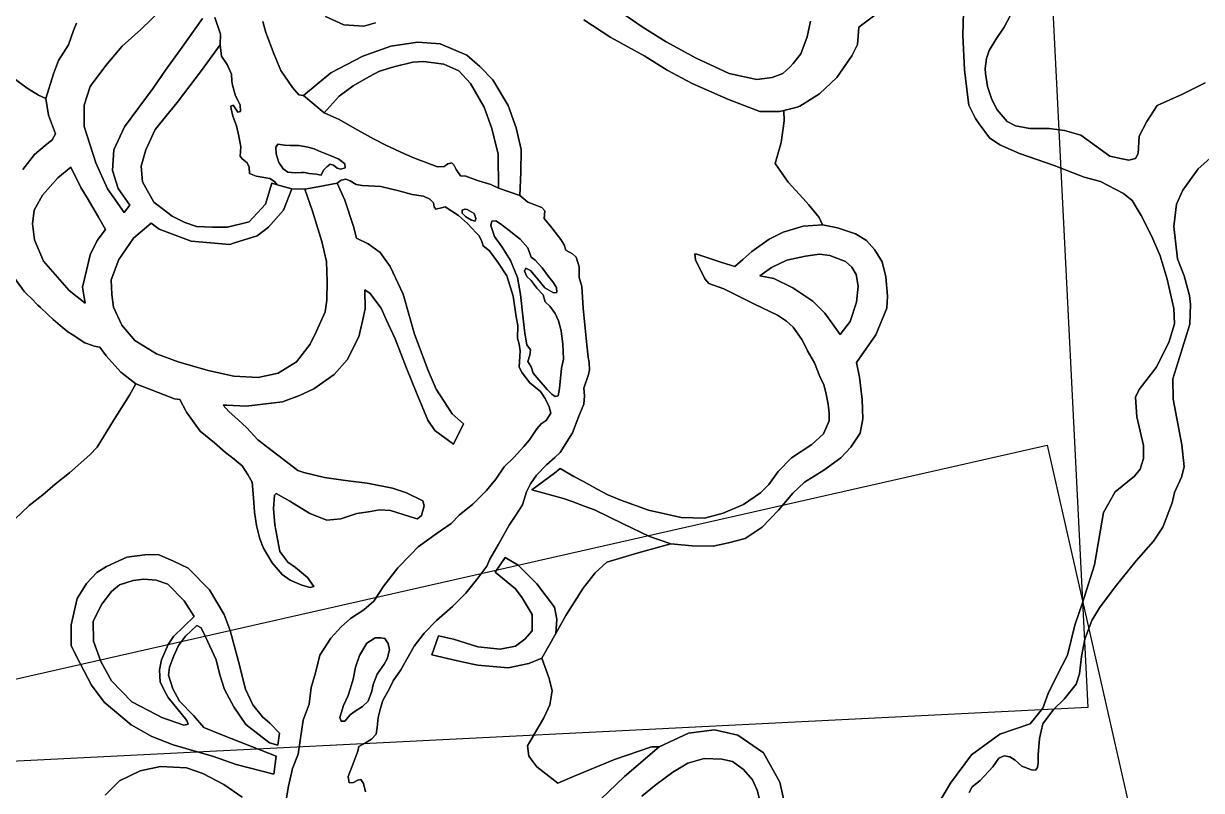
# Model space of a CAD drawing. Header units: inches. Extents: x 288635 to 1232953, y 676945 to 1655780.
# Drawn here: x 442772 to 476562, y 1092337 to 1114333 of the extents above; entities that cross this region are included whole.
import ezdxf

# ---------------------------------------------------------------- set-up
doc = ezdxf.new("R2010")
doc.units = ezdxf.units.IN
doc.header["$MEASUREMENT"] = 0
doc.layers.add('Images', color=7, linetype='Continuous')
picture_1 = doc.add_image_def('image9.jpg', size_in_pixel=(2577, 3745))
picture_2 = doc.add_image_def('image10.jpg', size_in_pixel=(2573, 3746))

msp = doc.modelspace()

# ---------------------------------------------------------------- linework, layer by layer
at = {"color": 1}
for points in [[(447072.2356, 1115077.4519), (446132.4337, 1114157.9701), (445599.0327, 1113685.5291), (445131.6717, 1113131.808), (444684.6308, 1112527.2868), (444511.9105, 1111993.8858), (444511.9105, 1111384.2845), (444847.1912, 1110337.8025), (445177.3918, 1109596.121), (445342.3593, 1109363.43), (445659.9928, 1108915.3996), (445822.2684, 1109122.7179), (445482.6158, 1109600.3543), (445323.8654, 1110114.7053), (445361.9655, 1110711.6065), (445666.7661, 1111372.0079), (446492.2678, 1112476.9101), (446841.5185, 1112991.2611), (447273.3193, 1113588.1623), (447901.9706, 1114477.1641)], [(447901.9706, 1114477.1641), (447273.3193, 1113588.1623), (446841.5185, 1112991.2611), (446492.2678, 1112476.9101), (445666.7661, 1111372.0079), (445361.9655, 1110711.6065), (445323.8654, 1110114.7053), (445482.6158, 1109600.3543), (445822.2684, 1109122.7179), (445659.9928, 1108915.3996), (445342.3593, 1109363.43), (445177.3918, 1109596.121), (444847.1912, 1110337.8025), (444511.9105, 1111384.2845), (444511.9105, 1111993.8858), (444684.6308, 1112527.2868), (445131.6717, 1113131.808), (445599.0327, 1113685.5291), (446132.4337, 1114157.9701), (447072.2356, 1115077.4519)], [(459687.934, 1114812.3849), (460513.4357, 1114236.6504), (461207.7037, 1113804.8495), (462062.8388, 1113339.1819), (462598.6494, 1113093.8997), (463015.3407, 1112903.1477), (463015.3407, 1112903.1477), (463811.2089, 1112725.3474), (464247.2431, 1112784.6142), (464556.2771, 1112898.9144), (464759.9931, 1113093.8997), (464852.611, 1113182.5483), (465068.5114, 1113461.9488), (465250.5451, 1113948.7831), (465347.912, 1114397.5174)], [(465347.912, 1114397.5174), (465250.5451, 1113948.7831), (465068.5114, 1113461.9488), (464852.611, 1113182.5483), (464759.9931, 1113093.8997), (464556.2771, 1112898.9144), (464247.2431, 1112784.6142), (463811.2089, 1112725.3474), (463015.3407, 1112903.1477), (462598.6494, 1113093.8997), (462062.8388, 1113339.1819), (461207.7037, 1113804.8495), (460513.4357, 1114236.6504), (459687.934, 1114812.3849)], [(448257.5713, 1114502.5641), (448421.1169, 1114028.4086), (448416.3216, 1113721.5126), (447876.5705, 1112984.9111), (447178.0691, 1112064.1592), (446549.4179, 1111295.8077), (446276.3673, 1110711.6065), (446149.3671, 1110241.7056), (446187.4672, 1109797.2047), (446504.9678, 1109213.0035), (447038.3689, 1108806.6027), (447400.3196, 1108628.8024), (447736.8703, 1108514.5021), (448194.0712, 1108489.1021), (448625.872, 1108495.4521), (449241.8233, 1108647.8524), (449711.7242, 1109155.8534), (449895.8746, 1109752.7546), (450048.123, 1109708.7717), (450467.3757, 1109587.6543), (450226.0752, 1108984.4031), (449800.6244, 1108489.1021), (449476.7737, 1108247.8016), (448825.7038, 1108043.0296), (448689.3722, 1108000.1511), (447578.1199, 1108089.0513), (446663.7181, 1108431.952), (446433.522, 1108609.3162), (445929.3391, 1108178.904), (445502.6183, 1107569.3027), (445284.1779, 1106985.1016), (445299.4179, 1106563.4607), (445350.218, 1106202.78), (445588.9785, 1105679.539), (445964.8992, 1105237.5781), (446584.6605, 1104861.6573), (447209.5017, 1104633.0569), (448068.0234, 1104384.1364), (448804.6249, 1104216.496), (449500.5863, 1104180.936), (450074.6274, 1104302.8562), (450597.8685, 1104627.9769), (450994.1093, 1105141.0579), (451176.9896, 1105511.8986), (451425.9101, 1106060.5397), (451475.0169, 1106395.1501), (451479.2502, 1106932.7845), (451462.3169, 1107512.7524), (451331.0833, 1108084.2535), (451055.9161, 1108947.8552), (450840.0156, 1109587.0898), (451216.7831, 1109650.59), (451767.1175, 1109752.1902), (451991.4846, 1109269.5892), (452241.2518, 1108511.821), (452318.4322, 1108180.3992), (452658.6593, 1108016.6259), (452999.02, 1107762.6254), (453288.5805, 1107366.3846), (453658.2934, 1106573.3772), (453989.6219, 1105420.7407), (454380.7827, 1104384.4186), (454609.3832, 1103845.9375), (455071.6641, 1103134.7361), (455391.7047, 1102855.3355), (455107.2242, 1102271.1344), (454573.8231, 1102662.2952), (454370.6227, 1102956.9357), (454040.422, 1103739.2573), (453761.0215, 1104445.3787), (453435.9008, 1105288.6604), (453171.7403, 1105847.4615), (453029.5, 1106167.5022), (452938.1836, 1106291.7524), (452719.6194, 1106589.143), (452562.9857, 1106691.484), (452571.4524, 1106153.8496), (452507.9523, 1105842.0993), (452391.1121, 1105344.2583), (452055.8314, 1104688.937), (451684.9907, 1104262.2161), (451095.7095, 1103855.8153), (450689.3087, 1103667.8549), (450201.6277, 1103484.9746), (449155.1456, 1103363.0543), (448602.0256, 1103384.3282), (448501.2908, 1103388.2026), (448662.8153, 1103210.3337), (448928.1798, 1102963.8703), (449171.5874, 1102747.1932), (449491.4466, 1102389.3857), (450644.6089, 1101510.544), (450812.2492, 1101459.7439), (451406.6104, 1101312.4236), (452011.1316, 1101226.0634), (452630.8929, 1101149.8633), (453352.2543, 1101002.543), (453754.2163, 1100876.5831), (454226.0161, 1100646.9423), (454261.5761, 1100504.702), (454190.456, 1100220.2214), (454068.5358, 1100128.7812), (454029.5313, 1100139.1824), (453839.9353, 1100189.7413), (453301.4542, 1100362.4617), (452981.4136, 1100387.8617), (452666.453, 1100331.9816), (452336.2523, 1100276.1015), (451873.9714, 1100128.7812), (451472.6506, 1100088.1411), (450984.9696, 1100276.1015), (450410.9284, 1100631.7022), (450014.6877, 1100850.1427), (449974.0476, 1100804.4226), (449938.4875, 1100423.4218), (449979.1276, 1099950.9809), (450126.4479, 1099194.0594), (450349.9683, 1098884.1787), (450573.4888, 1098726.6984), (450913.8494, 1098442.2179), (451101.8098, 1098183.1373), (450990.0496, 1098157.7373), (450756.3691, 1098223.7774), (450416.0085, 1098371.0977), (450187.408, 1098528.578), (449908.0074, 1098863.8587), (449659.0869, 1099285.4995), (449547.3267, 1099549.6601), (449450.8065, 1099935.7408), (449400.0064, 1100321.8216), (449364.4464, 1100728.2224), (449328.8863, 1101180.3433), (449212.046, 1101383.5437), (449044.4057, 1101642.6243), (448810.7252, 1101835.6646), (448566.8848, 1102033.785), (448251.9241, 1102303.0256), (447835.3633, 1102643.3863), (447444.2025, 1103186.9473), (447434.7738, 1103204.9804), (447256.7765, 1103545.4138), (447102.8215, 1103571.3348), (445991.2824, 1103996.9352), (445564.5616, 1104337.2959), (445142.2291, 1104799.2221), (444960.0404, 1105053.5773), (444797.4801, 1105078.9774), (444749.5358, 1105096.165), (444528.2395, 1105175.4976), (444164.0872, 1105413.1548), (444045.6385, 1105490.4582), (443823.3291, 1105675.7161), (443618.9177, 1105846.0589), (443458.8378, 1105997.2455), (443253.157, 1106191.4996), (443184.7584, 1106259.1297), (442998.9885, 1106442.8123), (442860.2934, 1106579.949), (442801.0361, 1106638.5405), (442489.1842, 1107054.343)], [(452867.3656, 1114352.7704), (452537.1649, 1114259.6368), (451961.4304, 1114293.5036), (451436.4961, 1114530.5707)], [(451436.4961, 1114530.5707), (451961.4304, 1114293.5036), (452537.1649, 1114259.6368), (452867.3656, 1114352.7704)], [(458840.419, 1114439.8508), (459622.7405, 1113931.8498), (460598.1025, 1113393.3687), (461233.1038, 1112997.1279), (461954.4652, 1112616.1271), (462990.7873, 1112153.8462), (463895.0291, 1111813.4855), (464458.9102, 1111813.4855), (464580.552, 1111843.343), (464594.3612, 1111544.4502), (464509.6944, 1110920.0323), (464329.7774, 1110316.7811), (464710.7781, 1109787.6134), (465139.9503, 1109311.6224), (465292.8626, 1109142.0287), (465599.7799, 1108771.6113), (465689.2703, 1108559.273), (465138.9359, 1108516.9396), (464562.1431, 1108352.8976), (464165.2673, 1108146.5222), (463667.8496, 1107791.9798), (463407.0519, 1107564.8335), (463175.7236, 1107363.354), (462806.9555, 1107475.026), (462090.674, 1107718.8665), (462029.7139, 1107723.9465), (462050.0339, 1107551.2261), (462314.1945, 1107012.7451), (462425.9547, 1106880.6648), (462857.7556, 1106728.2645), (463721.3573, 1106296.4636), (464396.9986, 1105966.263), (464661.1592, 1105793.5426), (464849.1195, 1105620.8223), (465103.1201, 1105270.3016), (465241.9196, 1104996.6875), (465265.3102, 1104950.5779), (465458.7208, 1104599.7402), (465611.1211, 1104208.5794), (465733.0413, 1103969.819), (465783.8414, 1103751.3785), (465854.9616, 1103416.0979), (465880.3616, 1103157.0173), (465880.3616, 1102938.5769), (465722.8813, 1102567.7362), (465387.6006, 1102262.9356), (464798.3194, 1101876.8548), (464422.3987, 1101480.614), (464153.1582, 1101109.7733), (463914.2213, 1100875.3167), (463422.0953, 1100541.941), (462840.0108, 1100293.2322), (462305.5514, 1100145.0652), (461638.8001, 1100160.9402), (460702.1732, 1100372.6073), (459908.4216, 1100658.3579), (459529.9719, 1100813.8121), (459227.9247, 1100978.6089), (458830.5054, 1101195.4407), (458559.2203, 1101343.4537), (458165.5195, 1101572.0542), (458004.2634, 1101440.5209), (457352.5415, 1100954.6918), (458262.71, 1100711.2747), (458509.4146, 1100621.161), (458882.4683, 1100484.8959), (459146.4201, 1100388.4824), (459977.2134, 1099986.3149), (460728.6316, 1099621.1892), (461337.1745, 1099409.5221), (460407.1445, 1099153.6066), (459508.5923, 1098885.382), (459173.3116, 1098576.9238), (458824.6197, 1098134.3533), (458328.4043, 1097356.5022), (458040.0935, 1096836.5318), (458066.5518, 1097249.2827), (458003.0517, 1097593.2417), (457495.0507, 1098265.2847), (456960.5913, 1098799.7441), (456590.1739, 1099016.7029), (456299.1316, 1098593.3687), (456881.2161, 1098122.4094), (457077.0082, 1097863.1172), (457362.7588, 1097386.8663), (457362.7588, 1096915.907), (457151.0917, 1096672.4898), (456881.2161, 1096471.4061), (456447.2986, 1096386.7393), (455807.0057, 1096455.5311), (455283.023, 1096620.9993), (455103.2126, 1096677.7815), (454674.5867, 1096767.74), (454484.0863, 1096222.6973), (455217.2992, 1096058.4576), (455663.6605, 1095958.4727), (455807.0057, 1095926.3634), (456669.549, 1095857.5716), (457267.5086, 1095979.2801), (457643.2177, 1096132.7388), (457845.6001, 1095545.9866), (457939.4787, 1095197.2947), (457872.4226, 1094794.9579), (457698.0766, 1094419.4435), (457228.6837, 1093614.7699), (457268.9174, 1093319.7229), (457496.9082, 1093011.2647), (458100.4135, 1092541.8718), (458569.8064, 1092743.0402), (459723.1719, 1093225.8443), (460782.6588, 1093587.9474), (461009.7678, 1093591.5062), (460014.9324, 1092734.2545), (459104.764, 1091866.4195)], [(464703.3585, 1091506.5854), (464470.5247, 1092575.5042), (463994.2737, 1093411.5892), (463264.0223, 1093919.5902), (462597.2709, 1094078.3405), (461845.8528, 1093983.0904), (461009.7678, 1093591.5062), (460782.6588, 1093587.9474), (459723.1719, 1093225.8443), (458569.8064, 1092743.0402), (458100.4135, 1092541.8718), (457496.9082, 1093011.2647), (457268.9174, 1093319.7229), (457228.6837, 1093614.7699), (457698.0766, 1094419.4435), (457872.4226, 1094794.9579), (457939.4787, 1095197.2947), (457845.6001, 1095545.9866), (457643.2177, 1096132.7388), (458040.0935, 1096836.5318), (458328.4043, 1097356.5022), (458824.6197, 1098134.3533), (459173.3116, 1098576.9238), (459508.5923, 1098885.382), (460407.1445, 1099153.6066), (461337.1745, 1099409.5221), (461951.009, 1099356.6053), (462559.5519, 1099346.0219), (462993.4694, 1099435.9805), (463469.7204, 1099562.9807), (463961.8464, 1099885.773), (464427.514, 1100372.6073), (464844.0395, 1100860.8528), (465179.3202, 1101175.8134), (465733.0413, 1101521.2541), (466215.6423, 1101876.8548), (466505.2029, 1102186.7354), (466769.3634, 1102582.9762), (466850.6435, 1102994.457), (466830.3235, 1103548.1781), (466749.0433, 1104193.3394), (466662.9389, 1104611.6818), (467223.8567, 1105405.4334), (467541.3574, 1106172.7266), (467551.9407, 1106516.6856), (467504.3156, 1107072.3117), (467398.4821, 1107500.9376), (467186.815, 1107855.4799), (466953.9812, 1108114.7721), (466636.4805, 1108305.2725), (466117.8962, 1108469.3145), (465689.2703, 1108559.273), (465599.7799, 1108771.6113), (465292.8626, 1109142.0287), (465139.9503, 1109311.6224), (464710.7781, 1109787.6134), (464329.7774, 1110316.7811), (464509.6944, 1110920.0323), (464594.3612, 1111544.4502), (464580.552, 1111843.343), (464962.3167, 1111937.0489), (465045.226, 1111967.8724), (465601.9125, 1112316.4065), (466099.7535, 1112783.7675), (466531.5544, 1113403.5287), (466699.1947, 1113728.6494), (466734.7548, 1114231.5704), (467305.0874, 1114657.2523)], [(467305.0874, 1114657.2523), (466734.7548, 1114231.5704), (466699.1947, 1113728.6494), (466531.5544, 1113403.5287), (466099.7535, 1112783.7675), (465601.9125, 1112316.4065), (465045.226, 1111967.8724), (464962.3167, 1111937.0489), (464580.552, 1111843.343), (464458.9102, 1111813.4855), (463895.0291, 1111813.4855), (462990.7873, 1112153.8462), (461954.4652, 1112616.1271), (461233.1038, 1112997.1279), (460598.1025, 1113393.3687), (459622.7405, 1113931.8498), (458840.419, 1114439.8508)], [(469735.7548, 1114660.1898), (469714.5881, 1114004.0218), (469767.5049, 1113009.1865), (469864.8718, 1112211.2015), (469886.0385, 1111988.9511), (470076.5389, 1111607.9503), (470185.9353, 1111458.2499), (470478.7063, 1111057.6159), (470775.0403, 1110856.5322), (471346.5414, 1110602.5317), (472341.3767, 1110263.8643), (473198.6284, 1109925.197), (473664.296, 1109798.1967), (474331.0474, 1109459.5294), (474574.4645, 1109258.4456), (474828.465, 1108824.5281), (475135.3823, 1108221.2769), (475378.7995, 1107670.9425), (475579.8832, 1107004.1911), (475770.3836, 1106157.5228), (475791.5503, 1105723.6052), (475622.2166, 1105183.8541), (475262.3826, 1104464.186), (474775.5483, 1103839.7681), (474669.7147, 1103617.5177), (474712.0481, 1103056.5999), (474902.5485, 1102231.0982), (474902.5485, 1101860.6808), (474807.2983, 1101553.7636), (474637.9646, 1101352.6798), (474087.6302, 1100897.5956), (473751.3152, 1100306.9721), (473496.5018, 1098804.9147), (473147.8099, 1097718.6053), (472933.2303, 1097074.8664), (472718.6507, 1096216.5479), (472423.6037, 1095639.8651), (472168.7904, 1095116.8273), (472007.8557, 1094701.0793), (471645.7525, 1094245.0976), (470774.0228, 1093950.0506), (469969.3492, 1093359.9566), (469365.844, 1092541.8718), (469003.7409, 1091938.3665)], [(469003.7409, 1091938.3665), (469365.844, 1092541.8718), (469969.3492, 1093359.9566), (470774.0228, 1093950.0506), (471645.7525, 1094245.0976), (472007.8557, 1094701.0793), (472168.7904, 1095116.8273), (472423.6037, 1095639.8651), (472718.6507, 1096216.5479), (472933.2303, 1097074.8664), (473147.8099, 1097718.6053), (473496.5018, 1098804.9147), (473751.3152, 1100306.9721), (474087.6302, 1100897.5956), (474637.9646, 1101352.6798), (474807.2983, 1101553.7636), (474902.5485, 1101860.6808), (474902.5485, 1102231.0982), (474712.0481, 1103056.5999), (474669.7147, 1103617.5177), (474775.5483, 1103839.7681), (475262.3826, 1104464.186), (475622.2166, 1105183.8541), (475791.5503, 1105723.6052), (475770.3836, 1106157.5228), (475579.8832, 1107004.1911), (475378.7995, 1107670.9425), (475135.3823, 1108221.2769), (474828.465, 1108824.5281), (474574.4645, 1109258.4456), (474331.0474, 1109459.5294), (473664.296, 1109798.1967), (473198.6284, 1109925.197), (472341.3767, 1110263.8643), (471346.5414, 1110602.5317), (470775.0403, 1110856.5322), (470478.7063, 1111057.6159), (470185.9353, 1111458.2499), (470076.5389, 1111607.9503), (469886.0385, 1111988.9511), (469864.8718, 1112211.2015), (469767.5049, 1113009.1865), (469714.5881, 1114004.0218), (469735.7548, 1114660.1898)], [(476664.9232, 1112630.7423), (476014.6819, 1112305.6217), (475293.3205, 1111985.581), (474993.5999, 1111523.3001), (474775.1595, 1111101.6593), (474749.7594, 1110603.8183), (474668.4793, 1110466.658), (474668.4793, 1110466.658), (474480.5189, 1110410.7779), (474292.5585, 1110451.418), (473931.8778, 1110527.6181), (473555.957, 1110801.9387), (473103.8361, 1111127.0593), (472636.4752, 1111264.2196), (472194.5143, 1111320.0997), (471635.7132, 1111325.1797), (471224.2324, 1111396.2999), (470985.4719, 1111523.3001), (470706.0713, 1111853.5008), (470553.671, 1112158.3014), (470426.6708, 1112529.1421), (470365.7106, 1112905.0629), (470355.4461, 1113046.7127), (470392.3807, 1113330.3021), (470468.5809, 1113558.9025), (470666.7013, 1113878.9432), (470905.4617, 1114229.4639), (471083.2621, 1114569.8245)], [(471083.2621, 1114569.8245), (470905.4617, 1114229.4639), (470666.7013, 1113878.9432), (470468.5809, 1113558.9025), (470392.3807, 1113330.3021), (470355.4461, 1113046.7127), (470365.7106, 1112905.0629), (470426.6708, 1112529.1421), (470553.671, 1112158.3014), (470706.0713, 1111853.5008), (470985.4719, 1111523.3001), (471224.2324, 1111396.2999), (471635.7132, 1111325.1797), (472194.5143, 1111320.0997), (472636.4752, 1111264.2196), (473103.8361, 1111127.0593), (473555.957, 1110801.9387), (473931.8778, 1110527.6181), (474292.5585, 1110451.418), (474480.5189, 1110410.7779), (474668.4793, 1110466.658), (474749.7594, 1110603.8183), (474775.1595, 1111101.6593), (474993.5999, 1111523.3001), (475293.3205, 1111985.581), (476014.6819, 1112305.6217), (476664.9232, 1112630.7423)], [(444293.47, 1114340.8505), (444207.1099, 1114132.57), (444059.7896, 1113726.1692), (443775.309, 1113268.9683), (443627.9887, 1112893.0476), (443409.1979, 1112187.7743), (443195.8375, 1112279.2144), (442870.7169, 1112482.4148), (442401.6692, 1112829.9788)], [(442747.696, 1110142.9008), (443085.626, 1110577.2151), (443388.8779, 1110831.4115), (443592.0783, 1110999.0519), (443688.5985, 1111171.7722), (443485.4565, 1111702.7116), (443409.1979, 1112187.7743), (443627.9887, 1112893.0476), (443775.309, 1113268.9683), (444059.7896, 1113726.1692), (444207.1099, 1114132.57), (444293.47, 1114340.8505)], [(452580.0332, 1092292.2951), (452524.153, 1092536.1356), (452447.9529, 1092652.9758), (452361.5927, 1092632.6558), (452234.5925, 1092566.6157), (452112.6722, 1092551.3756), (452087.2722, 1092739.336), (452244.7525, 1093160.9769), (452356.5127, 1093465.7775), (452386.9928, 1093592.7777), (452585.1132, 1093699.4579), (452757.8335, 1093811.2182), (452884.8338, 1093953.4584), (452920.3938, 1094146.4988), (452940.7139, 1094430.9794), (453011.834, 1094695.1399), (453082.9542, 1094913.5804), (453260.7545, 1095238.701), (453372.5147, 1095482.5415), (453590.9552, 1095797.5021), (453977.0359, 1096478.2235), (454261.5165, 1096843.9842), (454617.1172, 1097209.745), (455079.3982, 1097616.1458), (455460.3989, 1097997.1465), (455805.8396, 1098423.8674), (456059.8401, 1098769.3081), (456151.2803, 1098972.5085), (456384.9608, 1099383.9893), (456705.0014, 1099947.8704), (456908.2018, 1100262.8311), (457086.0022, 1100526.9916), (457202.8424, 1100902.9123), (457314.6026, 1101131.5128), (457482.243, 1101375.3533), (457771.8035, 1101675.0739), (458010.564, 1101888.4343), (458162.9643, 1102025.5946), (458523.645, 1102594.5557), (458698.0587, 1103074.024), (458840.299, 1103414.3847), (458865.6991, 1103653.1452), (458845.379, 1103876.6656), (458982.5393, 1104267.8264), (459002.8593, 1104404.9867), (458997.7793, 1104613.2671), (458972.3793, 1104760.5874), (458931.7392, 1105121.2681), (458891.0991, 1105502.2689), (458825.059, 1106172.8302), (458789.4989, 1106787.5114), (458708.2187, 1107051.672), (458713.2988, 1107356.4726), (458626.9386, 1107635.8731), (458520.2584, 1107727.3133), (458327.218, 1107828.9135), (458276.4179, 1107986.3938), (458184.9777, 1108138.7942), (457925.8972, 1108474.0748), (457707.4567, 1108743.3154), (457727.7768, 1108956.6758), (457641.4166, 1109058.276), (457235.0158, 1109205.5963), (457007.636, 1109398.7886), (457034.0943, 1110070.8316), (457044.6777, 1110716.4162), (456901.8024, 1111340.8341), (456674.2603, 1111986.4187), (456229.7594, 1112721.9619), (455864.6337, 1113097.671), (455483.6329, 1113425.7549), (454721.6314, 1113753.8389), (454086.6301, 1113796.1724), (453303.4619, 1113679.7555), (452504.4186, 1113394.0049), (451588.9584, 1112923.0456), (450800.4985, 1112272.1693), (450664.2343, 1112292.4786), (450490.6673, 1112499.9123), (450147.7666, 1112982.5133), (449961.4996, 1113443.9475), (449724.4324, 1114074.7155), (449639.7656, 1114392.2161)], [(442401.6692, 1112829.9788), (442870.7169, 1112482.4148), (443195.8375, 1112279.2144), (443409.1979, 1112187.7743), (443485.4565, 1111702.7116), (443688.5985, 1111171.7722), (443592.0783, 1110999.0519), (443388.8779, 1110831.4115), (443085.626, 1110577.2151), (442747.696, 1110142.9008)], [(469901.3509, 1092274.2134), (469983.9011, 1092439.3137), (470212.5016, 1092623.4641), (470574.4523, 1093010.8148), (470752.2526, 1093258.4653), (470898.3029, 1093328.3155), (471063.4033, 1093296.5654), (471222.1536, 1093207.6652), (471406.304, 1093029.8649), (471685.7045, 1092928.2647), (471800.0047, 1092921.9147), (471857.1549, 1092998.1148), (471876.2049, 1093118.765), (471882.5549, 1093360.0655), (471920.655, 1093829.9665), (472009.5552, 1094249.0673), (472314.3558, 1094655.4681), (472623.2712, 1094955.121), (472971.9631, 1095384.2802), (473065.8417, 1095679.3272), (473119.4866, 1096175.5426), (473213.3652, 1096671.758), (473414.5336, 1097208.2071), (473642.5244, 1097570.3102), (474085.0949, 1098173.8154), (474688.6001, 1098924.8441), (475184.8155, 1099488.1157), (475453.04, 1099890.4525), (475721.2646, 1100587.8362), (475788.3207, 1100882.8832), (475989.4891, 1101325.4537), (476069.9565, 1101620.5007), (475997.7407, 1102247.2638), (475752.2069, 1103561.7164), (475741.6235, 1104143.8009), (475985.0407, 1104905.8025), (476228.4578, 1105710.1374), (476249.6245, 1106271.0552), (476217.8745, 1106535.6391), (476069.7075, 1107096.5569), (475879.2071, 1107583.3912), (475773.3736, 1108514.7264), (475847.4571, 1109149.7276), (476027.3741, 1109551.8951), (476471.875, 1110165.7297), (476884.6258, 1110536.1471)], [(476884.6258, 1110536.1471), (476471.875, 1110165.7297), (476027.3741, 1109551.8951), (475847.4571, 1109149.7276), (475773.3736, 1108514.7264), (475879.2071, 1107583.3912), (476069.7075, 1107096.5569), (476217.8745, 1106535.6391), (476249.6245, 1106271.0552), (476228.4578, 1105710.1374), (475985.0407, 1104905.8025), (475741.6235, 1104143.8009), (475752.2069, 1103561.7164), (475997.7407, 1102247.2638), (476069.9565, 1101620.5007), (475989.4891, 1101325.4537), (475788.3207, 1100882.8832), (475721.2646, 1100587.8362), (475453.04, 1099890.4525), (475184.8155, 1099488.1157), (474688.6001, 1098924.8441), (474085.0949, 1098173.8154), (473642.5244, 1097570.3102), (473414.5336, 1097208.2071), (473213.3652, 1096671.758), (473119.4866, 1096175.5426), (473065.8417, 1095679.3272), (472971.9631, 1095384.2802), (472623.2712, 1094955.121), (472314.3558, 1094655.4681), (472009.5552, 1094249.0673), (471920.655, 1093829.9665), (471882.5549, 1093360.0655), (471876.2049, 1093118.765), (471857.1549, 1092998.1148), (471800.0047, 1092921.9147), (471685.7045, 1092928.2647), (471406.304, 1093029.8649), (471222.1536, 1093207.6652), (471063.4033, 1093296.5654), (470898.3029, 1093328.3155), (470752.2526, 1093258.4653), (470574.4523, 1093010.8148), (470212.5016, 1092623.4641), (469983.9011, 1092439.3137), (469901.3509, 1092274.2134)], [(442518.2093, 1100118.4599), (442927.9404, 1100510.7556), (443320.7453, 1100815.2166), (443677.6613, 1101120.9935), (444093.6546, 1101444.5439), (444675.5598, 1101959.8511), (444878.7602, 1102183.3716), (445356.2812, 1102950.4531), (445813.4821, 1103676.8946), (445991.2824, 1103996.9352), (447102.8215, 1103571.3348), (447256.7765, 1103545.4138), (447434.7738, 1103204.9804), (447444.2025, 1103186.9473), (447835.3633, 1102643.3863), (448251.9241, 1102303.0256), (448566.8848, 1102033.785), (448810.7252, 1101835.6646), (449044.4057, 1101642.6243), (449212.046, 1101383.5437), (449328.8863, 1101180.3433), (449364.4464, 1100728.2224), (449400.0064, 1100321.8216), (449450.8065, 1099935.7408), (449547.3267, 1099549.6601), (449659.0869, 1099285.4995), (449908.0074, 1098863.8587), (450187.408, 1098528.578), (450416.0085, 1098371.0977), (450756.3691, 1098223.7774), (450990.0496, 1098157.7373), (451101.8098, 1098183.1373), (450913.8494, 1098442.2179), (450573.4888, 1098726.6984), (450349.9683, 1098884.1787), (450126.4479, 1099194.0594), (449979.1276, 1099950.9809), (449938.4875, 1100423.4218), (449974.0476, 1100804.4226), (450014.6877, 1100850.1427), (450410.9284, 1100631.7022), (450984.9696, 1100276.1015), (451472.6506, 1100088.1411), (451873.9714, 1100128.7812), (452336.2523, 1100276.1015), (452666.453, 1100331.9816), (452981.4136, 1100387.8617), (453301.4542, 1100362.4617), (453839.9353, 1100189.7413), (454029.5313, 1100139.1824), (454068.5358, 1100128.7812), (454190.456, 1100220.2214), (454261.5761, 1100504.702), (454226.0161, 1100646.9423), (453754.2163, 1100876.5831), (453352.2543, 1101002.543), (452630.8929, 1101149.8633), (452011.1316, 1101226.0634), (451406.6104, 1101312.4236), (450812.2492, 1101459.7439), (450644.6089, 1101510.544), (449491.4466, 1102389.3857), (449171.5874, 1102747.1932), (448928.1798, 1102963.8703), (448662.8153, 1103210.3337), (448501.2908, 1103388.2026), (448602.0256, 1103384.3282), (449155.1456, 1103363.0543), (450201.6277, 1103484.9746), (450689.3087, 1103667.8549), (451095.7095, 1103855.8153), (451684.9907, 1104262.2161), (452055.8314, 1104688.937), (452391.1121, 1105344.2583), (452507.9523, 1105842.0993), (452571.4524, 1106153.8496), (452562.9857, 1106691.484), (452719.6194, 1106589.143), (452938.1836, 1106291.7524), (453029.5, 1106167.5022), (453171.7403, 1105847.4615), (453435.9008, 1105288.6604), (453761.0215, 1104445.3787), (454040.422, 1103739.2573), (454370.6227, 1102956.9357), (454573.8231, 1102662.2952), (455107.2242, 1102271.1344), (455391.7047, 1102855.3355), (455071.6641, 1103134.7361), (454609.3832, 1103845.9375), (454380.7827, 1104384.4186), (453989.6219, 1105420.7407), (453658.2934, 1106573.3772), (453288.5805, 1107366.3846), (452999.02, 1107762.6254), (452658.6593, 1108016.6259), (452318.4322, 1108180.3992), (452241.2518, 1108511.821), (451991.4846, 1109269.5892), (451767.1175, 1109752.1902), (451879.2034, 1109841.3737), (452014.6704, 1109866.7737), (452137.4373, 1109824.4403), (452311.0043, 1109718.6068), (452484.5713, 1109684.74), (453017.9724, 1109655.1066), (453541.8484, 1109530.7169), (453917.7692, 1109434.1967), (454242.8898, 1109383.3966), (454425.7702, 1109291.9565), (454527.3704, 1109195.4363), (454552.7704, 1109078.596), (454552.7704, 1109078.596), (454598.4905, 1109012.5559), (454761.0508, 1109048.116), (454862.6511, 1109078.596), (455248.7318, 1108824.5955), (455502.7323, 1108595.9951), (455751.6528, 1108331.8345), (455839.6168, 1108243.0917), (455919.2932, 1108082.914), (455954.8532, 1107955.9138), (456142.8136, 1107813.6735), (456396.8141, 1107463.1528), (456635.5746, 1107092.3121), (456813.375, 1106518.2709), (456904.8151, 1105918.8297), (456955.6152, 1105674.9892), (456940.3752, 1105309.2285), (456986.0953, 1105136.5081), (457016.5754, 1104943.4678), (457006.4153, 1104796.1475), (456991.1753, 1104481.1868), (457072.4555, 1104313.5465), (457295.9759, 1104023.9859), (457605.8565, 1103780.1454), (457732.8568, 1103576.945), (457849.697, 1103338.1846), (457900.4971, 1103155.3042), (457761.6435, 1102945.0764), (457619.4032, 1102848.5562), (457497.483, 1102711.396), (457284.1226, 1102396.4353), (457126.6422, 1102203.3949), (456832.0017, 1101888.4343), (456562.7611, 1101619.1938), (456324.0006, 1101263.5931), (456054.7601, 1100943.5524), (455658.5193, 1100547.3116), (455272.4385, 1100232.351), (455038.7581, 1099993.5905), (454632.3573, 1099719.27), (454093.8762, 1099323.0292), (453875.4357, 1099094.4287), (453509.675, 1098718.508), (453108.3542, 1098205.427), (452823.8736, 1097763.4661), (452534.3131, 1097519.6256), (452153.3123, 1097270.7051), (451884.0718, 1097031.9446), (451589.4312, 1096706.824), (451274.4705, 1096214.063), (451142.3903, 1095711.142), (451025.55, 1095289.5011), (450964.5899, 1094811.9802), (450796.9496, 1094349.6992), (450700.4294, 1093704.5379), (450649.6293, 1093374.3373), (450487.069, 1092967.9365), (450370.2287, 1092454.8555), (450253.3885, 1091789.3741)], [(442489.1842, 1107054.343), (442801.0361, 1106638.5405), (442860.2934, 1106579.949), (442998.9885, 1106442.8123), (443184.7584, 1106259.1297), (443253.157, 1106191.4996), (443458.8378, 1105997.2455), (443618.9177, 1105846.0589), (443823.3291, 1105675.7161), (444045.6385, 1105490.4582), (444164.0872, 1105413.1548), (444528.2395, 1105175.4976), (444749.5358, 1105096.165), (444797.4801, 1105078.9774), (444960.0404, 1105053.5773), (445142.2291, 1104799.2221), (445564.5616, 1104337.2959), (445991.2824, 1103996.9352), (445813.4821, 1103676.8946), (445356.2812, 1102950.4531), (444878.7602, 1102183.3716), (444675.5598, 1101959.8511), (444093.6546, 1101444.5439), (443677.6613, 1101120.9935), (443320.7453, 1100815.2166), (442927.9404, 1100510.7556), (442518.2093, 1100118.4599)], [(459104.764, 1091866.4195), (460014.9324, 1092734.2545), (461009.7678, 1093591.5062), (461845.8528, 1093983.0904), (462597.2709, 1094078.3405), (463264.0223, 1093919.5902), (463994.2737, 1093411.5892), (463994.2737, 1093411.5892), (464470.5247, 1092575.5042), (464703.3585, 1091506.5854)], [(463904.5269, 1092006.5431), (463818.1667, 1092341.8237), (463681.0064, 1092641.5443), (463427.0059, 1092941.2649), (463106.9653, 1093169.8654), (462802.1647, 1093235.9055), (462294.1637, 1093251.1456), (461831.8827, 1093119.0653), (461395.0019, 1092865.0648), (460922.5609, 1092509.4641), (460511.0801, 1092169.1034)], [(460511.0801, 1092169.1034), (460922.5609, 1092509.4641), (461395.0019, 1092865.0648), (461831.8827, 1093119.0653), (462294.1637, 1093251.1456), (462802.1647, 1093235.9055), (463106.9653, 1093169.8654), (463427.0059, 1092941.2649), (463681.0064, 1092641.5443), (463818.1667, 1092341.8237), (463904.5269, 1092006.5431)], [(445114.6333, 1092204.3105), (445521.0341, 1092615.7913), (446120.4753, 1092895.1918), (446699.5964, 1093022.1921), (447441.2779, 1092981.552), (447918.7989, 1092818.9917), (448518.2401, 1092509.1111), (449041.4811, 1092143.3503)], [(449041.4811, 1092143.3503), (448518.2401, 1092509.1111), (447918.7989, 1092818.9917), (447441.2779, 1092981.552), (446699.5964, 1093022.1921), (446120.4753, 1092895.1918), (445521.0341, 1092615.7913), (445114.6333, 1092204.3105)]]:
    msp.add_lwpolyline(points, dxfattribs=at)
at = {"color": 1, "ltscale": 3}
for points in [[(450253.3885, 1091789.3741), (450370.2287, 1092454.8555), (450487.069, 1092967.9365), (450649.6293, 1093374.3373), (450700.4294, 1093704.5379), (450796.9496, 1094349.6992), (450964.5899, 1094811.9802), (451025.55, 1095289.5011), (451142.3903, 1095711.142), (451274.4705, 1096214.063), (451589.4312, 1096706.824), (451884.0718, 1097031.9446), (452153.3123, 1097270.7051), (452534.3131, 1097519.6256), (452823.8736, 1097763.4661), (453108.3542, 1098205.427), (453509.675, 1098718.508), (453875.4357, 1099094.4287), (454093.8762, 1099323.0292), (454632.3573, 1099719.27), (455038.7581, 1099993.5905), (455272.4385, 1100232.351), (455658.5193, 1100547.3116), (456054.7601, 1100943.5524), (456324.0006, 1101263.5931), (456562.7611, 1101619.1938), (456832.0017, 1101888.4343), (457126.6422, 1102203.3949), (457284.1226, 1102396.4353), (457497.483, 1102711.396), (457619.4032, 1102848.5562), (457761.6435, 1102945.0764), (457900.4971, 1103155.3042), (457849.697, 1103338.1846), (457732.8568, 1103576.945), (457605.8565, 1103780.1454), (457295.9759, 1104023.9859), (457072.4555, 1104313.5465), (456991.1753, 1104481.1868), (457006.4153, 1104796.1475), (457016.5754, 1104943.4678), (456986.0953, 1105136.5081), (456940.3752, 1105309.2285), (456955.6152, 1105674.9892), (456904.8151, 1105918.8297), (456813.375, 1106518.2709), (456635.5746, 1107092.3121), (456396.8141, 1107463.1528), (456142.8136, 1107813.6735), (455954.8532, 1107955.9138), (455919.2932, 1108082.914), (455839.6168, 1108243.0917), (455751.6528, 1108331.8345), (455502.7323, 1108595.9951), (455248.7318, 1108824.5955), (454862.6511, 1109078.596), (454761.0508, 1109048.116), (454598.4905, 1109012.5559), (454552.7704, 1109078.596), (454527.3704, 1109195.4363), (454425.7702, 1109291.9565), (454242.8898, 1109383.3966), (453917.7692, 1109434.1967), (453541.8484, 1109530.7169), (453017.9724, 1109655.1066), (452484.5713, 1109684.74), (452311.0043, 1109718.6068), (452137.4373, 1109824.4403), (452014.6704, 1109866.7737), (451879.2034, 1109841.3737), (451767.1175, 1109752.1902), (451216.7831, 1109650.59), (450840.0156, 1109587.0898), (450467.3757, 1109587.6543), (450048.123, 1109708.7717), (449969.9663, 1109803.2736), (449834.4993, 1109892.1738), (449440.7985, 1109959.9072), (449254.5315, 1110031.874), (449241.8315, 1110209.6744), (449182.5647, 1110336.6747), (449042.8644, 1110450.9749), (448983.5976, 1110527.175), (449004.7643, 1110798.1089), (448949.7309, 1111102.9095), (448877.7641, 1111395.0101), (448771.9305, 1111674.4107), (448725.3638, 1111886.0778), (448721.1304, 1111962.2779), (448780.3972, 1111987.678), (448920.0975, 1111792.9442), (448996.2977, 1111805.6443), (448987.831, 1112004.6113), (448848.1307, 1112258.6118), (448767.6972, 1112563.4124), (448742.2971, 1112681.946), (448733.8305, 1112880.9131), (448615.2969, 1113156.0803), (448450.1966, 1113393.1474), (448416.3216, 1113721.5126), (448421.1169, 1114028.4086), (448257.5713, 1114502.5641)], [(449639.7656, 1114392.2161), (449724.4324, 1114074.7155), (449961.4996, 1113443.9475), (450147.7666, 1112982.5133), (450490.6673, 1112499.9123), (450664.2343, 1112292.4786), (450800.4985, 1112272.1693), (451398.4581, 1111769.46), (451824.17, 1111585.5105), (452272.9042, 1111323.0433), (452814.772, 1111022.476), (453161.906, 1110840.4423), (453704.4087, 1110592.4391), (453983.8093, 1110470.5188), (454644.2106, 1110221.5983), (454842.331, 1110236.8383), (454938.8512, 1110313.0385), (455060.7714, 1110333.3585), (455116.6516, 1110277.4784), (455177.6117, 1110145.3982), (455304.6119, 1109967.5978), (455457.0122, 1109957.4378), (455792.2929, 1109830.4375), (456178.3737, 1109713.5973), (456393.8014, 1109615.7473), (457007.636, 1109398.7886), (457235.0158, 1109205.5963), (457641.4166, 1109058.276), (457727.7768, 1108956.6758), (457707.4567, 1108743.3154), (457925.8972, 1108474.0748), (458184.9777, 1108138.7942), (458276.4179, 1107986.3938), (458327.218, 1107828.9135), (458520.2584, 1107727.3133), (458626.9386, 1107635.8731), (458713.2988, 1107356.4726), (458708.2187, 1107051.672), (458789.4989, 1106787.5114), (458825.059, 1106172.8302), (458891.0991, 1105502.2689), (458931.7392, 1105121.2681), (458972.3793, 1104760.5874), (458997.7793, 1104613.2671), (459002.8593, 1104404.9867), (458982.5393, 1104267.8264), (458845.379, 1103876.6656), (458865.6991, 1103653.1452), (458840.299, 1103414.3847), (458698.0587, 1103074.024), (458523.645, 1102594.5557), (458162.9643, 1102025.5946), (458010.564, 1101888.4343), (457771.8035, 1101675.0739), (457482.243, 1101375.3533), (457314.6026, 1101131.5128), (457202.8424, 1100902.9123), (457086.0022, 1100526.9916), (456908.2018, 1100262.8311), (456705.0014, 1099947.8704), (456384.9608, 1099383.9893), (456151.2803, 1098972.5085), (456059.8401, 1098769.3081), (455805.8396, 1098423.8674), (455460.3989, 1097997.1465), (455079.3982, 1097616.1458), (454617.1172, 1097209.745), (454261.5165, 1096843.9842), (453977.0359, 1096478.2235), (453590.9552, 1095797.5021), (453372.5147, 1095482.5415), (453260.7545, 1095238.701), (453082.9542, 1094913.5804), (453011.834, 1094695.1399), (452940.7139, 1094430.9794), (452920.3938, 1094146.4988), (452884.8338, 1093953.4584), (452757.8335, 1093811.2182), (452585.1132, 1093699.4579), (452386.9928, 1093592.7777), (452356.5127, 1093465.7775), (452244.7525, 1093160.9769), (452087.2722, 1092739.336), (452112.6722, 1092551.3756), (452234.5925, 1092566.6157), (452361.5927, 1092632.6558), (452447.9529, 1092652.9758), (452524.153, 1092536.1356), (452580.0332, 1092292.2951)]]:
    msp.add_lwpolyline(points, dxfattribs=at)
at = {"color": 1}
for points in [[(455483.6329, 1113425.7549), (455864.6337, 1113097.671), (456229.7594, 1112721.9619), (456674.2603, 1111986.4187), (456901.8024, 1111340.8341), (457044.6777, 1110716.4162), (457034.0943, 1110070.8316), (457007.636, 1109398.7886), (456393.8014, 1109615.7473), (456383.218, 1110584.1243), (456203.301, 1111319.6674), (455981.0506, 1111933.502), (455594.7581, 1112616.1283), (455261.3825, 1112981.2541), (454832.7566, 1113166.4628), (454245.3804, 1113245.8379), (453938.4631, 1113224.6712), (453393.4204, 1113092.3793), (452980.6696, 1112970.6707), (452673.7523, 1112801.337), (452229.2514, 1112542.0448), (451821.7922, 1112245.7109), (451398.4581, 1111769.46), (450800.4985, 1112272.1693), (451588.9584, 1112923.0456), (452504.4186, 1113394.0049), (453303.4619, 1113679.7555), (454086.6301, 1113796.1724), (454721.6314, 1113753.8389), (455483.6329, 1113425.7549)], [(448987.831, 1112004.6113), (448996.2977, 1111805.6443), (448920.0975, 1111792.9442), (448780.3972, 1111987.678), (448721.1304, 1111962.2779), (448725.3638, 1111886.0778), (448771.9305, 1111674.4107), (448877.7641, 1111395.0101), (448949.7309, 1111102.9095), (449004.7643, 1110798.1089), (448983.5976, 1110527.175), (449042.8644, 1110450.9749), (449182.5647, 1110336.6747), (449241.8315, 1110209.6744), (449254.5315, 1110031.874), (449440.7985, 1109959.9072), (449834.4993, 1109892.1738), (449969.9663, 1109803.2736), (450048.123, 1109708.7717), (449895.8746, 1109752.7546), (449711.7242, 1109155.8534), (449241.8233, 1108647.8524), (448625.872, 1108495.4521), (448194.0712, 1108489.1021), (447736.8703, 1108514.5021), (447400.3196, 1108628.8024), (447038.3689, 1108806.6027), (446504.9678, 1109213.0035), (446187.4672, 1109797.2047), (446149.3671, 1110241.7056), (446276.3673, 1110711.6065), (446549.4179, 1111295.8077), (447178.0691, 1112064.1592), (447876.5705, 1112984.9111), (448416.3216, 1113721.5126), (448450.1966, 1113393.1474), (448615.2969, 1113156.0803), (448733.8305, 1112880.9131), (448742.2971, 1112681.946), (448767.6972, 1112563.4124), (448848.1307, 1112258.6118), (448987.831, 1112004.6113)], [(456383.218, 1110584.1243), (456393.8014, 1109615.7473), (456178.3737, 1109713.5973), (455792.2929, 1109830.4375), (455457.0122, 1109957.4378), (455304.6119, 1109967.5978), (455177.6117, 1110145.3982), (455116.6516, 1110277.4784), (455060.7714, 1110333.3585), (454938.8512, 1110313.0385), (454842.331, 1110236.8383), (454644.2106, 1110221.5983), (453983.8093, 1110470.5188), (453704.4087, 1110592.4391), (453161.906, 1110840.4423), (452814.772, 1111022.476), (452272.9042, 1111323.0433), (451824.17, 1111585.5105), (451398.4581, 1111769.46), (451821.7922, 1112245.7109), (452229.2514, 1112542.0448), (452673.7523, 1112801.337), (452980.6696, 1112970.6707), (453393.4204, 1113092.3793), (453938.4631, 1113224.6712), (454245.3804, 1113245.8379), (454832.7566, 1113166.4628), (455261.3825, 1112981.2541), (455594.7581, 1112616.1283), (455981.0506, 1111933.502), (456203.301, 1111319.6674), (456383.218, 1110584.1243)], [(450349.9983, 1110072.3175), (450565.8987, 1110051.1508), (450730.999, 1110059.6175), (450828.3659, 1110059.6175), (450968.0662, 1110029.9841), (451167.0332, 1110013.0507), (451306.7335, 1109987.6506), (451374.467, 1110131.5843), (451471.8339, 1110220.4844), (451564.9674, 1110296.6846), (451666.5676, 1110275.5179), (451763.9344, 1110182.3844), (451869.768, 1110156.9843), (452001.0016, 1110195.0844), (451988.3016, 1110309.3846), (451818.9679, 1110444.8516), (451620.0008, 1110525.2851), (451230.5334, 1110677.6854), (451111.9998, 1110741.1855), (450929.9661, 1110791.9856), (450680.1989, 1110838.5524), (450417.7317, 1110838.5524), (450252.6314, 1110847.019), (450070.5977, 1110876.6524), (450011.3309, 1110791.9856), (450019.7976, 1110593.0185), (450095.9978, 1110351.718), (450214.5313, 1110169.6843), (450349.9983, 1110072.3175)], [(450252.6314, 1110847.019), (450417.7317, 1110838.5524), (450680.1989, 1110838.5524), (450929.9661, 1110791.9856), (451111.9998, 1110741.1855), (451230.5334, 1110677.6854), (451620.0008, 1110525.2851), (451818.9679, 1110444.8516), (451988.3016, 1110309.3846), (452001.0016, 1110195.0844), (451869.768, 1110156.9843), (451763.9344, 1110182.3844), (451666.5676, 1110275.5179), (451564.9674, 1110296.6846), (451471.8339, 1110220.4844), (451374.467, 1110131.5843), (451306.7335, 1109987.6506), (451167.0332, 1110013.0507), (450968.0662, 1110029.9841), (450828.3659, 1110059.6175), (450730.999, 1110059.6175), (450565.8987, 1110051.1508), (450349.9983, 1110072.3175), (450214.5313, 1110169.6843), (450095.9978, 1110351.718), (450019.7976, 1110593.0185), (450011.3309, 1110791.9856), (450070.5977, 1110876.6524), (450252.6314, 1110847.019)], [(444082.438, 1106679.5601), (444539.6389, 1106308.7194), (444466.2962, 1106771.7412), (444572.9764, 1107254.3421), (444684.7367, 1107696.303), (444887.9371, 1108107.7838), (445126.5917, 1108427.7186), (444918.8384, 1108779.4152), (444593.0975, 1109330.848), (444415.3903, 1109631.681), (444125.8297, 1110210.8022), (443757.3173, 1109910.4466), (443310.2764, 1109412.6056), (443076.5959, 1108980.8047), (443025.7958, 1108584.5639), (443086.756, 1108132.443), (443340.7565, 1107517.7618), (444082.438, 1106679.5601)], [(444466.2962, 1106771.7412), (444539.6389, 1106308.7194), (444082.438, 1106679.5601), (443340.7565, 1107517.7618), (443086.756, 1108132.443), (443025.7958, 1108584.5639), (443076.5959, 1108980.8047), (443310.2764, 1109412.6056), (443757.3173, 1109910.4466), (444125.8297, 1110210.8022), (444415.3903, 1109631.681), (444593.0975, 1109330.848), (444918.8384, 1108779.4152), (445126.5917, 1108427.7186), (444887.9371, 1108107.7838), (444684.7367, 1107696.303), (444572.9764, 1107254.3421), (444466.2962, 1106771.7412)], [(451331.0833, 1108084.2535), (451462.3169, 1107512.7524), (451479.2502, 1106932.7845), (451475.0169, 1106395.1501), (451425.9101, 1106060.5397), (451176.9896, 1105511.8986), (450994.1093, 1105141.0579), (450597.8685, 1104627.9769), (450074.6274, 1104302.8562), (449500.5863, 1104180.936), (448804.6249, 1104216.496), (448068.0234, 1104384.1364), (447209.5017, 1104633.0569), (446584.6605, 1104861.6573), (445964.8992, 1105237.5781), (445588.9785, 1105679.539), (445350.218, 1106202.78), (445299.4179, 1106563.4607), (445284.1779, 1106985.1016), (445502.6183, 1107569.3027), (445929.3391, 1108178.904), (446433.522, 1108609.3162), (446663.7181, 1108431.952), (447578.1199, 1108089.0513), (448689.3722, 1108000.1511), (448825.7038, 1108043.0296), (449476.7737, 1108247.8016), (449800.6244, 1108489.1021), (450226.0752, 1108984.4031), (450467.3757, 1109587.6543), (450840.0156, 1109587.0898), (451055.9161, 1108947.8552), (451331.0833, 1108084.2535)], [(455618.9586, 1108691.3556), (455723.7338, 1108669.1305), (455745.9589, 1108742.1557), (455695.1588, 1108885.0309), (455495.1334, 1109002.5062), (455418.9332, 1109008.8562), (455355.4331, 1108977.1061), (455352.2581, 1108891.381), (455460.2083, 1108786.6057), (455618.9586, 1108691.3556)], [(455745.9589, 1108742.1557), (455723.7338, 1108669.1305), (455618.9586, 1108691.3556), (455460.2083, 1108786.6057), (455352.2581, 1108891.381), (455355.4331, 1108977.1061), (455418.9332, 1109008.8562), (455495.1334, 1109002.5062), (455695.1588, 1108885.0309), (455745.9589, 1108742.1557)], [(456315.9784, 1108675.4594), (456204.2181, 1108660.2193), (456178.8181, 1108538.2991), (456214.3781, 1108426.5389), (456285.4983, 1108223.3385), (456498.8587, 1107918.5378), (456737.6192, 1107537.5371), (456945.8996, 1107044.7761), (457023.3698, 1106559.1271), (457104.6499, 1105868.2457), (457150.37, 1105451.6849), (457206.2501, 1105116.4042), (457318.0104, 1104974.164), (457297.6903, 1104821.7637), (457241.8102, 1104638.8833), (457333.2504, 1104486.483), (457389.1305, 1104308.6826), (457551.6908, 1104115.6422), (457787.9113, 1103841.3217), (457927.6116, 1103701.6214), (458022.8618, 1103631.7713), (458111.7619, 1103650.8213), (458143.512, 1103866.7217), (458200.6621, 1104444.5729), (458257.8122, 1104711.2734), (458251.4622, 1104933.5239), (458242.5722, 1105126.5643), (458191.7721, 1105522.8051), (458120.652, 1105807.2856), (458024.1318, 1106015.566), (457871.7315, 1106223.8465), (457739.6512, 1106350.8467), (457673.6111, 1106554.0471), (457500.8907, 1106747.0875), (457331.9804, 1106963.4959), (457204.9801, 1107075.2562), (457138.94, 1107232.7365), (457184.6601, 1107314.0166), (457316.7404, 1107247.9765), (457514.8607, 1107014.296), (457728.2212, 1106755.2155), (457972.0617, 1106612.9752), (458068.5819, 1106618.0552), (458058.4218, 1106760.2955), (457951.7416, 1106927.9359), (457834.9014, 1107080.3362), (457646.941, 1107324.1767), (457443.7406, 1107542.6171), (457337.0604, 1107628.9773), (457235.4602, 1107898.2178), (457017.0198, 1108152.2183), (456707.1391, 1108401.1388), (456458.2186, 1108584.0192), (456315.9784, 1108675.4594)], [(457646.941, 1107324.1767), (457834.9014, 1107080.3362), (457951.7416, 1106927.9359), (458058.4218, 1106760.2955), (458068.5819, 1106618.0552), (457972.0617, 1106612.9752), (457728.2212, 1106755.2155), (457514.8607, 1107014.296), (457316.7404, 1107247.9765), (457184.6601, 1107314.0166), (457138.94, 1107232.7365), (457204.9801, 1107075.2562), (457331.9804, 1106963.4959), (457500.8907, 1106747.0875), (457673.6111, 1106554.0471), (457739.6512, 1106350.8467), (457871.7315, 1106223.8465), (458024.1318, 1106015.566), (458120.652, 1105807.2856), (458191.7721, 1105522.8051), (458242.5722, 1105126.5643), (458251.4622, 1104933.5239), (458257.8122, 1104711.2734), (458200.6621, 1104444.5729), (458143.512, 1103866.7217), (458111.7619, 1103650.8213), (458022.8618, 1103631.7713), (457927.6116, 1103701.6214), (457787.9113, 1103841.3217), (457551.6908, 1104115.6422), (457389.1305, 1104308.6826), (457333.2504, 1104486.483), (457241.8102, 1104638.8833), (457297.6903, 1104821.7637), (457318.0104, 1104974.164), (457206.2501, 1105116.4042), (457150.37, 1105451.6849), (457104.6499, 1105868.2457), (457023.3698, 1106559.1271), (456945.8996, 1107044.7761), (456737.6192, 1107537.5371), (456498.8587, 1107918.5378), (456285.4983, 1108223.3385), (456214.3781, 1108426.5389), (456178.8181, 1108538.2991), (456204.2181, 1108660.2193), (456315.9784, 1108675.4594), (456458.2186, 1108584.0192), (456707.1391, 1108401.1388), (457017.0198, 1108152.2183), (457235.4602, 1107898.2178), (457337.0604, 1107628.9773), (457443.7406, 1107542.6171), (457646.941, 1107324.1767)], [(467186.815, 1107855.4799), (467398.4821, 1107500.9376), (467504.3156, 1107072.3117), (467551.9407, 1106516.6856), (467541.3574, 1106172.7266), (467223.8567, 1105405.4334), (466662.9389, 1104611.6818), (466749.0433, 1104193.3394), (466830.3235, 1103548.1781), (466850.6435, 1102994.457), (466769.3634, 1102582.9762), (466505.2029, 1102186.7354), (466215.6423, 1101876.8548), (465733.0413, 1101521.2541), (465179.3202, 1101175.8134), (464844.0395, 1100860.8528), (464427.514, 1100372.6073), (463961.8464, 1099885.773), (463469.7204, 1099562.9807), (462993.4694, 1099435.9805), (462559.5519, 1099346.0219), (461951.009, 1099356.6053), (461337.1745, 1099409.5221), (460728.6316, 1099621.1892), (459977.2134, 1099986.3149), (459146.4201, 1100388.4824), (458882.4683, 1100484.8959), (458509.4146, 1100621.161), (458262.71, 1100711.2747), (457352.5415, 1100954.6918), (458004.2634, 1101440.5209), (458165.5195, 1101572.0542), (458559.2203, 1101343.4537), (458830.5054, 1101195.4407), (459227.9247, 1100978.6089), (459529.9719, 1100813.8121), (459908.4216, 1100658.3579), (460702.1732, 1100372.6073), (461638.8001, 1100160.9402), (462305.5514, 1100145.0652), (462840.0108, 1100293.2322), (463422.0953, 1100541.941), (463914.2213, 1100875.3167), (464153.1582, 1101109.7733), (464422.3987, 1101480.614), (464798.3194, 1101876.8548), (465387.6006, 1102262.9356), (465722.8813, 1102567.7362), (465880.3616, 1102938.5769), (465880.3616, 1103157.0173), (465854.9616, 1103416.0979), (465783.8414, 1103751.3785), (465733.0413, 1103969.819), (465611.1211, 1104208.5794), (465458.7208, 1104599.7402), (465265.3102, 1104950.5779), (465241.9196, 1104996.6875), (465103.1201, 1105270.3016), (464849.1195, 1105620.8223), (464661.1592, 1105793.5426), (464396.9986, 1105966.263), (463721.3573, 1106296.4636), (462857.7556, 1106728.2645), (462425.9547, 1106880.6648), (462314.1945, 1107012.7451), (462050.0339, 1107551.2261), (462029.7139, 1107723.9465), (462090.674, 1107718.8665), (462806.9555, 1107475.026), (463175.7236, 1107363.354), (463407.0519, 1107564.8335), (463667.8496, 1107791.9798), (464165.2673, 1108146.5222), (464562.1431, 1108352.8976), (465138.9359, 1108516.9396), (465689.2703, 1108559.273), (466117.8962, 1108469.3145), (466636.4805, 1108305.2725), (466953.9812, 1108114.7721), (467186.815, 1107855.4799)], [(464667.9766, 1107543.271), (464228.7674, 1107331.6039), (463890.1001, 1107098.7701), (464295.3984, 1107022.9051), (464844.0395, 1106748.5845), (465413.0007, 1106372.6638), (465758.4414, 1106027.2231), (466202.563, 1105410.725), (466488.3136, 1105786.4341), (466662.9389, 1106342.0602), (466715.8557, 1106802.4362), (466652.3556, 1107135.8118), (466530.647, 1107342.1872), (466350.73, 1107506.2292), (465906.2291, 1107675.5629), (465609.8952, 1107717.8963), (465207.7277, 1107664.9796), (464667.9766, 1107543.271)], [(466488.3136, 1105786.4341), (466202.563, 1105410.725), (465758.4414, 1106027.2231), (465413.0007, 1106372.6638), (464844.0395, 1106748.5845), (464295.3984, 1107022.9051), (463890.1001, 1107098.7701), (464228.7674, 1107331.6039), (464667.9766, 1107543.271), (465207.7277, 1107664.9796), (465609.8952, 1107717.8963), (465906.2291, 1107675.5629), (466350.73, 1107506.2292), (466530.647, 1107342.1872), (466652.3556, 1107135.8118), (466715.8557, 1106802.4362), (466662.9389, 1106342.0602), (466488.3136, 1105786.4341)], [(447490.4518, 1098710.4001), (448105.133, 1098090.6388), (448526.7738, 1097379.4374), (448694.847, 1096920.5345), (448938.2547, 1096033.2347), (449141.4551, 1095245.8331), (449346.356, 1094793.1451), (449624.056, 1094448.2715), (449837.4165, 1094270.4712), (450116.817, 1093975.8306), (450064.3138, 1093634.5596), (449827.2564, 1093706.59), (449146.5351, 1094229.8311), (448801.0944, 1094737.8321), (448531.8539, 1095230.5931), (448404.8536, 1095652.2339), (448293.0934, 1096078.9548), (448003.5328, 1096724.1161), (447871.4525, 1097003.5166), (447744.4523, 1097064.4768), (447414.625, 1096764.5848), (447216.1312, 1096495.5156), (447084.051, 1096200.875), (446962.1307, 1095870.6744), (446926.5706, 1095647.1539), (447058.6509, 1095255.9931), (447241.5313, 1094895.3124), (447642.8521, 1094488.9116), (447942.5727, 1094138.3909), (448458.1202, 1093933.6882), (449310.332, 1093595.31), (450015.2168, 1093315.4293), (449954.2567, 1092807.4283), (448872.2145, 1093076.6688), (448216.8932, 1093310.3493), (447063.7309, 1093645.6299), (446454.1297, 1093884.3904), (445854.6885, 1094214.5911), (445082.527, 1094869.9124), (444716.7662, 1095357.5934), (444391.6456, 1095977.3546), (444132.5651, 1096480.2756), (444137.6451, 1097084.7968), (444305.2854, 1097841.7183), (444574.5259, 1098268.4392), (444869.1665, 1098583.3998), (445148.5671, 1098761.2002), (445732.7683, 1099030.4407), (446250.9293, 1099096.4808), (446637.0101, 1099101.5608), (447053.5709, 1098918.6805), (447490.4518, 1098710.4001)], [(447053.5709, 1098918.6805), (446637.0101, 1099101.5608), (446250.9293, 1099096.4808), (445732.7683, 1099030.4407), (445148.5671, 1098761.2002), (444869.1665, 1098583.3998), (444574.5259, 1098268.4392), (444305.2854, 1097841.7183), (444137.6451, 1097084.7968), (444132.5651, 1096480.2756), (444391.6456, 1095977.3546), (444716.7662, 1095357.5934), (445082.527, 1094869.9124), (445854.6885, 1094214.5911), (446454.1297, 1093884.3904), (447063.7309, 1093645.6299), (448216.8932, 1093310.3493), (448872.2145, 1093076.6688), (449954.2567, 1092807.4283), (450015.2168, 1093315.4293), (449310.332, 1093595.31), (448458.1202, 1093933.6882), (447942.5727, 1094138.3909), (447642.8521, 1094488.9116), (447241.5313, 1094895.3124), (447058.6509, 1095255.9931), (446926.5706, 1095647.1539), (446962.1307, 1095870.6744), (447084.051, 1096200.875), (447216.1312, 1096495.5156), (447414.625, 1096764.5848), (447744.4523, 1097064.4768), (447871.4525, 1097003.5166), (448003.5328, 1096724.1161), (448293.0934, 1096078.9548), (448404.8536, 1095652.2339), (448531.8539, 1095230.5931), (448801.0944, 1094737.8321), (449146.5351, 1094229.8311), (449827.2564, 1093706.59), (450064.3138, 1093634.5596), (450116.817, 1093975.8306), (449837.4165, 1094270.4712), (449624.056, 1094448.2715), (449346.356, 1094793.1451), (449141.4551, 1095245.8331), (448938.2547, 1096033.2347), (448694.847, 1096920.5345), (448526.7738, 1097379.4374), (448105.133, 1098090.6388), (447490.4518, 1098710.4001), (447053.5709, 1098918.6805)], [(458040.0935, 1096836.5318), (457643.2177, 1096132.7388), (457267.5086, 1095979.2801), (456669.549, 1095857.5716), (455807.0057, 1095926.3634), (455663.6605, 1095958.4727), (455217.2992, 1096058.4576), (454484.0863, 1096222.6973), (454674.5867, 1096767.74), (455103.2126, 1096677.7815), (455283.023, 1096620.9993), (455807.0057, 1096455.5311), (456447.2986, 1096386.7393), (456881.2161, 1096471.4061), (457151.0917, 1096672.4898), (457362.7588, 1096915.907), (457362.7588, 1097386.8663), (457077.0082, 1097863.1172), (456881.2161, 1098122.4094), (456299.1316, 1098593.3687), (456590.1739, 1099016.7029), (456960.5913, 1098799.7441), (457495.0507, 1098265.2847), (458003.0517, 1097593.2417), (458066.5518, 1097249.2827), (458040.0935, 1096836.5318)], [(446738.0811, 1094429.9359), (447367.7907, 1094212.9771), (447489.4993, 1094239.4355), (447457.7492, 1094345.269), (446917.9981, 1095006.7287), (446873.2553, 1095093.0928), (446690.456, 1095445.9379), (446669.2893, 1095800.4803), (446727.4977, 1096080.9392), (446917.9981, 1096525.4401), (447071.4568, 1096747.6905), (447664.1246, 1097324.4833), (447378.374, 1097779.5676), (446912.7064, 1098255.8185), (446574.0391, 1098366.9437), (446219.4967, 1098393.4021), (445912.5794, 1098361.6521), (445520.9953, 1098234.6518), (445293.4532, 1098038.8598), (445012.9943, 1097684.3174), (444764.2855, 1097192.1914), (444780.1605, 1096615.3986), (444991.8276, 1096033.3141), (445293.4532, 1095482.9796), (445875.5377, 1094879.7284), (446579.8554, 1094512.4462), (446738.0811, 1094429.9359)], [(447489.4993, 1094239.4355), (447367.7907, 1094212.9771), (446738.0811, 1094429.9359), (446579.8554, 1094512.4462), (445875.5377, 1094879.7284), (445293.4532, 1095482.9796), (444991.8276, 1096033.3141), (444780.1605, 1096615.3986), (444764.2855, 1097192.1914), (445012.9943, 1097684.3174), (445293.4532, 1098038.8598), (445520.9953, 1098234.6518), (445912.5794, 1098361.6521), (446219.4967, 1098393.4021), (446574.0391, 1098366.9437), (446912.7064, 1098255.8185), (447378.374, 1097779.5676), (447664.1246, 1097324.4833), (447071.4568, 1096747.6905), (446917.9981, 1096525.4401), (446727.4977, 1096080.9392), (446669.2893, 1095800.4803), (446690.456, 1095445.9379), (446873.2553, 1095093.0928), (446917.9981, 1095006.7287), (447457.7492, 1094345.269), (447489.4993, 1094239.4355)], [(451847.9051, 1094426.7211), (451878.3852, 1094325.1209), (451985.0654, 1094325.1209), (452142.5457, 1094508.0013), (452254.3059, 1094594.3615), (452493.0664, 1094746.7618), (452655.6267, 1094899.1621), (452767.3869, 1095188.7227), (452802.947, 1095376.683), (452914.7072, 1095676.4036), (453112.8276, 1095960.8842), (453199.1878, 1096113.2845), (453270.3079, 1096372.365), (453229.6679, 1096555.2454), (453138.2277, 1096692.4057), (453021.3874, 1096717.8057), (452853.7471, 1096712.7257), (452614.9866, 1096560.3254), (452406.7062, 1096209.8047), (452294.946, 1095874.524), (452228.9059, 1095524.0033), (452137.4657, 1095244.6028), (452086.6656, 1095061.7224), (451949.5053, 1094772.1618), (451883.4652, 1094553.7214), (451847.9051, 1094426.7211)], [(451985.0654, 1094325.1209), (451878.3852, 1094325.1209), (451847.9051, 1094426.7211), (451883.4652, 1094553.7214), (451949.5053, 1094772.1618), (452086.6656, 1095061.7224), (452137.4657, 1095244.6028), (452228.9059, 1095524.0033), (452294.946, 1095874.524), (452406.7062, 1096209.8047), (452614.9866, 1096560.3254), (452853.7471, 1096712.7257), (453021.3874, 1096717.8057), (453138.2277, 1096692.4057), (453229.6679, 1096555.2454), (453270.3079, 1096372.365), (453199.1878, 1096113.2845), (453112.8276, 1095960.8842), (452914.7072, 1095676.4036), (452802.947, 1095376.683), (452767.3869, 1095188.7227), (452655.6267, 1094899.1621), (452493.0664, 1094746.7618), (452254.3059, 1094594.3615), (452142.5457, 1094508.0013), (451985.0654, 1094325.1209)]]:
    msp.add_lwpolyline(points, close=True, dxfattribs=at)

# ---------------------------------------------------------------- pictures from other files: only their frames are drawn
at = {"layer": 'Images'}
image = msp.add_image(picture_1, insert=(429959.2992, 1092538.0496), size_in_units=(43398.7091, 63068.7488), rotation=2.882431983, dxfattribs=at)
image.dxf.flags = 7
image = msp.add_image(picture_2, insert=(443888.2369, 1031282.0767), size_in_units=(43242.1612, 62955.7466), rotation=12.777861175, dxfattribs=at)
image.dxf.flags = 7

doc.saveas('drawing.dxf')
